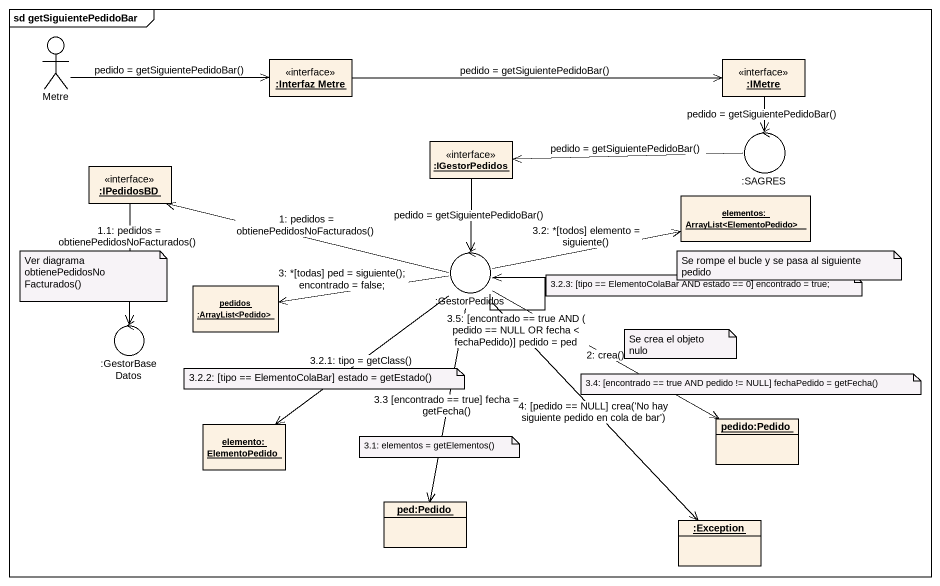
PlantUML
@startuml
mainframe sd getSiguientePedidoBar
allowmixing
hide circle
hide empty members
actor Metre
object ":Interfaz Metre" as Interfaz_Metre <<interface>>
object ":IMetre" as IMetre <<interface>>
control ":SAGRES" as SAGRES
object ":IPedidosBD" as IPedidosBD <<interface>>
object ":IGestorPedidos" as IGestorPedidos <<interface>>
object "elementos: ArrayList<ElementoPedido>" as elementos_ArrayList
control ":GestorPedidos" as GestorPedidos
object "pedidos :ArrayList<Pedido>" as pedidos_ArrayList_Pedido
control ":GestorBaseDatos" as GestorBaseDatos
object "pedido:Pedido" as pedido_Pedido
object "elemento: ElementoPedido" as elemento_ElementoPedido
object "ped:Pedido" as ped_Pedido
object ":Exception" as Exception_
Metre -right-> Interfaz_Metre : pedido = getSiguientePedidoBar()
Interfaz_Metre -right-> IMetre : pedido = getSiguientePedidoBar()
IMetre --> SAGRES : pedido = getSiguientePedidoBar()
SAGRES -left-> IGestorPedidos : pedido = getSiguientePedidoBar()
IPedidosBD --> GestorBaseDatos : 1.1: pedidos = obtienePedidosNoFacturados()
IGestorPedidos --> GestorPedidos : pedido = getSiguientePedidoBar()
GestorPedidos -left-> IPedidosBD : 1: pedidos = obtienePedidosNoFacturados()
GestorPedidos -right-> elementos_ArrayList : 3.2: *[todos] elemento = siguiente()
GestorPedidos --> GestorPedidos : 3.5: [encontrado == true AND ( pedido == NULL OR fecha < fechaPedido)] pedido = ped
GestorPedidos -left-> pedidos_ArrayList_Pedido : 3: *[todas] ped = siguiente(); encontrado = false;
GestorPedidos -right-> pedido_Pedido : 2: crea()
GestorPedidos --> elemento_ElementoPedido : 3.2.1: tipo = getClass()
GestorPedidos --> ped_Pedido : 3.3 [encontrado == true] fecha = getFecha()
GestorPedidos --> Exception_ : 4: [pedido == NULL] crea('No hay siguiente pedido en cola de bar')
note as N1
  Ver diagrama obtienePedidosNoFacturados()
end note
note as N2
  Se rompe el bucle y se pasa al siguiente pedido
end note
note as N3
  3.2.3: [tipo == ElementoColaBar AND estado == 0] encontrado = true;
end note
note as N4
  Se crea el objeto nulo
end note
note as N5
  3.2.2: [tipo == ElementoColaBar] estado = getEstado()
end note
note as N6
  3.4: [encontrado == true AND pedido != NULL] fechaPedido = getFecha()
end note
note as N7
  3.1: elementos = getElementos()
end note
@enduml
